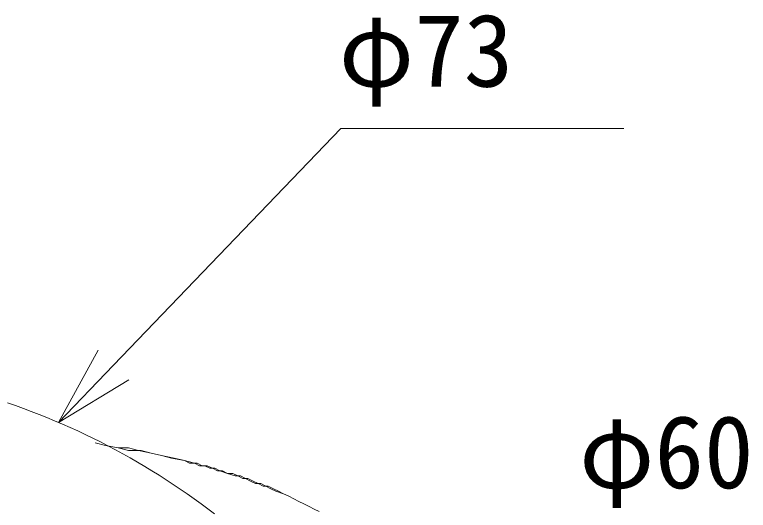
# Model space of a CAD drawing. Units: millimetres on the paper. Extents: x -139 to 141, y -98 to 91.
# Drawn here: x 91.29 to 109.75, y 15.07 to 27.52 of the extents above; entities that cross this region are included whole.
import ezdxf
from ezdxf.enums import TextEntityAlignment as Align

# ---------------------------------------------------------------- set-up
doc = ezdxf.new("R2010")
doc.units = ezdxf.units.MM
for name, color, linetype, lineweight in [('0-0_0', 7, 'Continuous', 18), ('0-1_寸法線', 7, 'Continuous', 18), ('0-E_レイヤー 1', 7, 'Continuous', 18)]:
    doc.layers.add(name, color=color, linetype=linetype, lineweight=lineweight)
doc.styles.add('ＭＳ ゴシック', font='')
doc.styles.get('ＭＳ ゴシック').set_extended_font_data('MS Gothic')

msp = doc.modelspace()

# ---------------------------------------------------------------- linework, layer by layer
at = {"layer": '0-0_0'}
for p, q in [((92.39, 17.275), (93.39, 19.089)), ((92.39, 17.275), (93.777, 18.717)), ((94.163, 18.346), (92.39, 17.275))]:
    msp.add_line(p, q, dxfattribs=at)
at = {"layer": '0-1_寸法線'}
msp.add_line((99.853, 24.664), (106.61, 24.664), dxfattribs=at)
msp.add_lwpolyline([(93.777, 18.717), (99.493, 24.664), (99.853, 24.664)], dxfattribs=at)
at = {"layer": '0-E_レイヤー 1'}
for p, q in [((91.308, 17.699), (91.108, 17.768)), ((91.507, 17.627), (91.308, 17.699)), ((91.705, 17.553), (91.507, 17.627)), ((91.902, 17.477), (91.705, 17.553)), ((92.098, 17.398), (91.902, 17.477)), ((92.293, 17.317), (92.098, 17.398)), ((92.488, 17.234), (92.293, 17.317)), ((92.681, 17.148), (92.488, 17.234)), ((92.874, 17.061), (92.681, 17.148)), ((93.065, 16.971), (92.874, 17.061)), ((93.256, 16.878), (93.065, 16.971)), ((93.445, 16.784), (93.256, 16.878)), ((93.573, 16.698), (93.317, 16.762)), ((93.317, 16.762), (93.573, 16.698)), ((93.634, 16.687), (93.445, 16.784)), ((93.893, 16.634), (93.573, 16.698)), ((93.573, 16.698), (93.893, 16.634)), ((93.821, 16.589), (93.634, 16.687)), ((94.149, 16.57), (93.893, 16.634)), ((93.893, 16.634), (94.149, 16.634)), ((94.149, 16.634), (94.405, 16.57)), ((94.007, 16.488), (93.821, 16.589)), ((94.192, 16.384), (94.007, 16.488)), ((94.469, 16.57), (94.149, 16.57)), ((94.405, 16.57), (94.726, 16.506)), ((94.726, 16.506), (94.469, 16.57)), ((94.982, 16.442), (94.726, 16.506)), ((94.726, 16.506), (94.982, 16.442)), ((95.302, 16.378), (94.982, 16.442)), ((94.982, 16.442), (95.238, 16.378)), ((94.376, 16.279), (94.192, 16.384)), ((94.559, 16.171), (94.376, 16.279)), ((95.238, 16.378), (95.558, 16.314)), ((95.558, 16.314), (95.302, 16.378)), ((95.686, 16.25), (95.558, 16.314)), ((95.558, 16.314), (95.814, 16.25)), ((95.878, 16.25), (95.686, 16.25)), ((95.814, 16.25), (95.942, 16.186)), ((96.006, 16.186), (95.878, 16.25)), ((94.741, 16.062), (94.559, 16.171)), ((94.921, 15.95), (94.741, 16.062)), ((95.942, 16.186), (96.07, 16.186)), ((96.134, 16.186), (96.006, 16.186)), ((96.07, 16.186), (96.198, 16.122)), ((96.262, 16.122), (96.134, 16.186)), ((96.198, 16.122), (96.326, 16.122)), ((96.39, 16.058), (96.262, 16.122)), ((96.326, 16.122), (96.454, 16.058)), ((95.101, 15.836), (94.921, 15.95)), ((96.518, 16.058), (96.39, 16.058)), ((96.454, 16.058), (96.646, 15.994)), ((96.646, 15.994), (96.518, 16.058)), ((96.838, 15.93), (96.646, 15.994)), ((96.646, 15.994), (96.774, 15.994)), ((96.774, 15.994), (96.902, 15.93)), ((96.966, 15.93), (96.838, 15.93)), ((96.902, 15.93), (97.03, 15.866)), ((97.094, 15.866), (96.966, 15.93)), ((95.279, 15.719), (95.101, 15.836)), ((95.455, 15.601), (95.279, 15.719)), ((97.03, 15.866), (97.158, 15.866)), ((97.222, 15.802), (97.094, 15.866)), ((97.158, 15.866), (97.286, 15.802)), ((97.35, 15.738), (97.222, 15.802)), ((97.286, 15.802), (97.414, 15.738)), ((97.478, 15.738), (97.35, 15.738)), ((97.414, 15.738), (97.542, 15.674)), ((97.606, 15.674), (97.478, 15.738)), ((95.631, 15.481), (95.455, 15.601)), ((97.542, 15.674), (97.67, 15.674)), ((97.734, 15.61), (97.606, 15.674)), ((97.67, 15.674), (97.798, 15.61)), ((97.862, 15.546), (97.734, 15.61)), ((97.798, 15.61), (97.926, 15.546)), ((98.054, 15.482), (97.862, 15.546)), ((97.926, 15.546), (98.054, 15.482)), ((95.805, 15.358), (95.631, 15.481)), ((95.978, 15.233), (95.805, 15.358)), ((98.182, 15.418), (98.054, 15.482)), ((98.054, 15.482), (98.182, 15.418)), ((98.182, 15.418), (98.31, 15.354)), ((98.31, 15.354), (98.438, 15.29)), ((96.149, 15.106), (95.978, 15.233)), ((98.438, 15.29), (98.566, 15.226)), ((98.566, 15.226), (98.694, 15.162)), ((98.694, 15.162), (98.822, 15.098)), ((96.319, 14.977), (96.149, 15.106)), ((98.822, 15.098), (98.95, 15.034))]:
    msp.add_line(p, q, dxfattribs=at)

# ---------------------------------------------------------------- texts
at = {"layer": '0-1_寸法線', "color": 4, "style": 'ＭＳ ゴシック'}
for s, p in [('φ73', (99.443, 25.164)), ('φ60', (105.489, 15.07))]:
    msp.add_text(s, height=1.833, dxfattribs=at).set_placement(p, align=Align.BOTTOM_LEFT)

doc.saveas('drawing.dxf')
